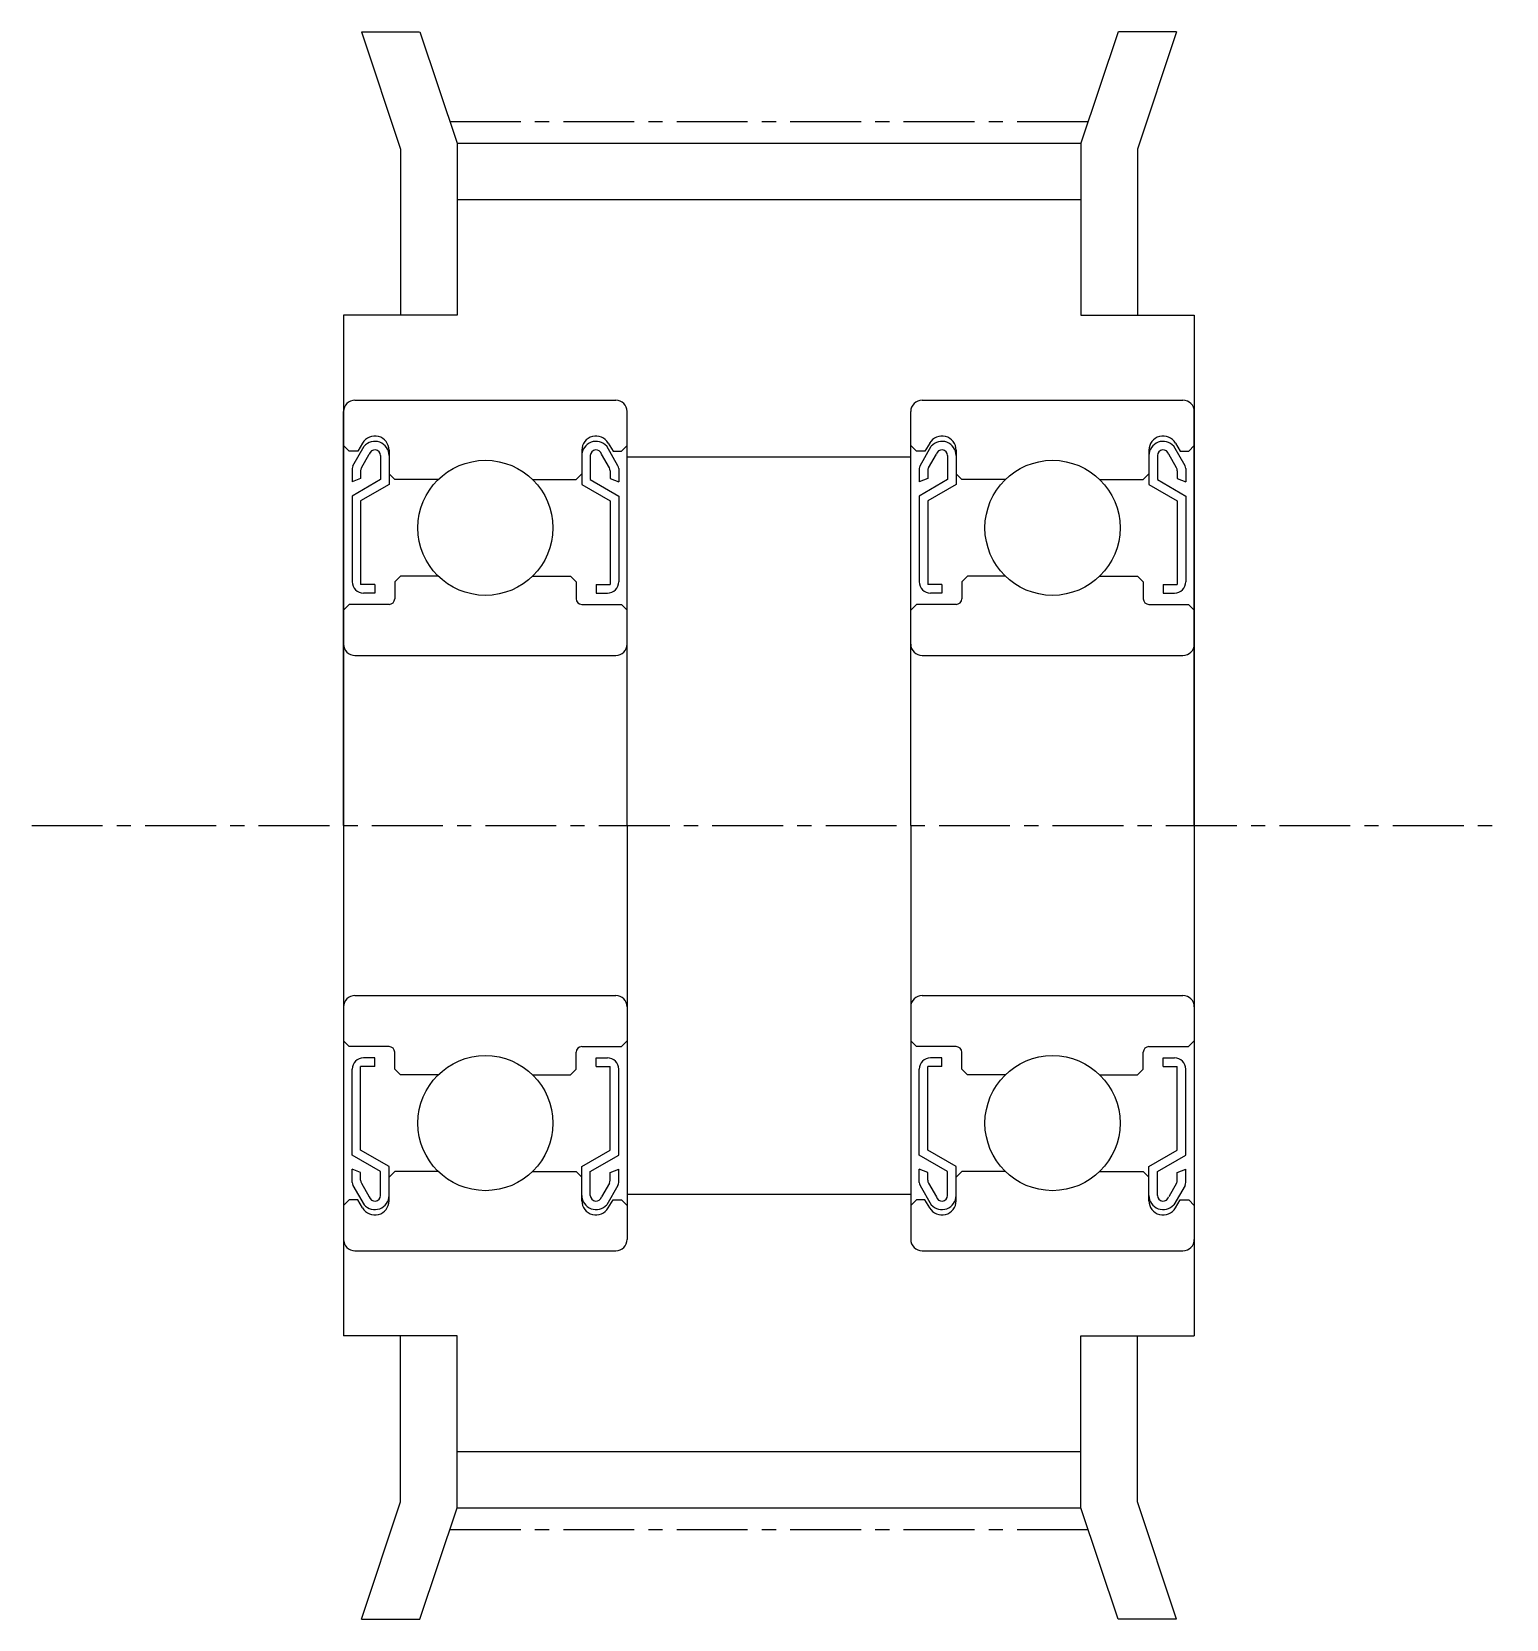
# Model space of a CAD drawing. Extents: x -286 to -132, y -61 to 66.
# Drawn here: x -157.55 to -131.55, y 37.91 to 65.91 of the extents above; entities outside this region: 2.
import ezdxf

# ---------------------------------------------------------------- set-up
doc = ezdxf.new("R2010")
doc.units = 0
doc.linetypes.add('CENTER', pattern=[2, 1.25, -0.25, 0.25, -0.25])
doc.layers.get('0').update_dxf_attribs({"linetype": 'CONTINUOUS'})
doc.layers.add('CENTER', color=1, linetype='CENTER')

msp = doc.modelspace()

# ---------------------------------------------------------------- linework, layer by layer
for p, q in [((-151.735, 65.914), (-151.051, 63.841)), ((-151.735, 65.914), (-150.712, 65.914)), ((-150.707, 65.914), (-150.051, 63.949)), ((-138.394, 65.914), (-139.051, 63.949)), ((-137.366, 65.914), (-138.389, 65.914)), ((-137.366, 65.914), (-138.051, 63.841)), ((-151.051, 63.841), (-151.051, 60.914)), ((-150.051, 63.949), (-150.051, 60.914)), ((-150.051, 63.949), (-139.051, 63.949)), ((-139.051, 63.949), (-139.051, 60.914)), ((-138.051, 63.841), (-138.051, 60.914)), ((-150.051, 62.954), (-139.051, 62.954)), ((-150.051, 60.914), (-152.051, 60.914)), ((-152.051, 60.914), (-152.051, 42.914)), ((-139.051, 60.914), (-137.051, 60.914)), ((-137.051, 60.914), (-137.051, 42.914)), ((-151.851, 59.414), (-147.251, 59.414)), ((-141.851, 59.414), (-137.251, 59.414)), ((-152.051, 51.914), (-152.051, 59.214)), ((-147.051, 51.914), (-147.051, 59.214)), ((-142.051, 51.914), (-142.051, 59.214)), ((-137.051, 51.914), (-137.051, 59.214)), ((-151.951, 58.514), (-152.051, 58.614)), ((-151.887, 58.26), (-151.69, 58.602)), ((-151.717, 58.658), (-151.801, 58.514)), ((-151.251, 58.533), (-151.251, 58.114)), ((-147.851, 58.533), (-147.851, 58.114)), ((-147.214, 58.26), (-147.411, 58.602)), ((-147.384, 58.658), (-147.301, 58.514)), ((-147.15, 58.514), (-147.051, 58.614)), ((-141.951, 58.514), (-142.051, 58.614)), ((-141.887, 58.26), (-141.69, 58.602)), ((-141.717, 58.658), (-141.801, 58.514)), ((-141.251, 58.533), (-141.251, 58.114)), ((-137.851, 58.533), (-137.851, 58.114)), ((-137.214, 58.26), (-137.411, 58.602)), ((-137.384, 58.658), (-137.301, 58.514)), ((-137.15, 58.514), (-137.051, 58.614)), ((-151.801, 58.514), (-151.951, 58.514)), ((-151.737, 58.22), (-151.598, 58.461)), ((-151.401, 58.439), (-151.401, 58.014)), ((-151.251, 58.439), (-151.251, 57.927)), ((-147.851, 58.439), (-147.851, 57.927)), ((-147.701, 58.439), (-147.701, 58.014)), ((-147.364, 58.22), (-147.503, 58.461)), ((-147.301, 58.514), (-147.15, 58.514)), ((-141.801, 58.514), (-141.951, 58.514)), ((-141.737, 58.22), (-141.598, 58.461)), ((-141.401, 58.439), (-141.401, 58.014)), ((-141.251, 58.439), (-141.251, 57.927)), ((-137.851, 58.439), (-137.851, 57.927)), ((-137.701, 58.439), (-137.701, 58.014)), ((-137.364, 58.22), (-137.503, 58.461)), ((-137.301, 58.514), (-137.15, 58.514)), ((-151.901, 58.21), (-151.901, 57.977)), ((-151.751, 58.032), (-151.901, 57.977)), ((-151.401, 58.014), (-151.901, 57.725)), ((-151.751, 58.17), (-151.751, 58.032)), ((-151.151, 58.014), (-151.251, 58.114)), ((-150.384, 58.014), (-151.151, 58.014)), ((-148.717, 58.014), (-147.95, 58.014)), ((-147.95, 58.014), (-147.851, 58.114)), ((-147.701, 58.014), (-147.201, 57.725)), ((-147.351, 58.17), (-147.351, 58.032)), ((-147.351, 58.032), (-147.201, 57.977)), ((-147.201, 58.21), (-147.201, 57.977)), ((-141.901, 58.21), (-141.901, 57.977)), ((-141.751, 58.032), (-141.901, 57.977)), ((-141.401, 58.014), (-141.901, 57.725)), ((-141.751, 58.17), (-141.751, 58.032)), ((-141.151, 58.014), (-141.251, 58.114)), ((-140.384, 58.014), (-141.151, 58.014)), ((-138.717, 58.014), (-137.95, 58.014)), ((-137.95, 58.014), (-137.851, 58.114)), ((-137.701, 58.014), (-137.201, 57.725)), ((-137.351, 58.17), (-137.351, 58.032)), ((-137.351, 58.032), (-137.201, 57.977)), ((-137.201, 58.21), (-137.201, 57.977)), ((-151.901, 57.725), (-151.901, 56.214)), ((-151.251, 57.927), (-151.751, 57.638)), ((-147.851, 57.927), (-147.351, 57.638)), ((-147.201, 57.725), (-147.201, 56.214)), ((-141.901, 57.725), (-141.901, 56.214)), ((-141.251, 57.927), (-141.751, 57.638)), ((-137.851, 57.927), (-137.351, 57.638)), ((-137.201, 57.725), (-137.201, 56.214)), ((-151.751, 57.638), (-151.751, 56.164)), ((-147.351, 57.638), (-147.351, 56.164)), ((-141.751, 57.638), (-141.751, 56.164)), ((-137.351, 57.638), (-137.351, 56.164)), ((-151.051, 56.314), (-151.151, 56.214)), ((-150.384, 56.314), (-151.051, 56.314)), ((-148.717, 56.314), (-148.051, 56.314)), ((-148.051, 56.314), (-147.951, 56.214)), ((-141.051, 56.314), (-141.151, 56.214)), ((-140.384, 56.314), (-141.051, 56.314)), ((-138.717, 56.314), (-138.051, 56.314)), ((-138.051, 56.314), (-137.951, 56.214)), ((-151.501, 56.164), (-151.751, 56.164)), ((-151.501, 56.014), (-151.701, 56.014)), ((-151.501, 56.164), (-151.501, 56.014)), ((-151.151, 56.214), (-151.151, 55.914)), ((-147.951, 56.214), (-147.951, 55.914)), ((-147.601, 56.164), (-147.351, 56.164)), ((-147.601, 56.164), (-147.601, 56.014)), ((-147.601, 56.014), (-147.401, 56.014)), ((-141.501, 56.164), (-141.751, 56.164)), ((-141.501, 56.014), (-141.701, 56.014)), ((-141.501, 56.164), (-141.501, 56.014)), ((-141.151, 56.214), (-141.151, 55.914)), ((-137.951, 56.214), (-137.951, 55.914)), ((-137.601, 56.164), (-137.351, 56.164)), ((-137.601, 56.164), (-137.601, 56.014)), ((-137.601, 56.014), (-137.401, 56.014)), ((-151.951, 55.814), (-152.051, 55.714)), ((-151.251, 55.814), (-151.951, 55.814)), ((-147.851, 55.814), (-147.151, 55.814)), ((-147.151, 55.814), (-147.051, 55.714)), ((-141.951, 55.814), (-142.051, 55.714)), ((-141.251, 55.814), (-141.951, 55.814)), ((-137.851, 55.814), (-137.151, 55.814)), ((-137.151, 55.814), (-137.051, 55.714)), ((-152.051, 55.564), (-152.05, 55.564)), ((-142.051, 55.564), (-142.05, 55.564)), ((-151.851, 54.914), (-147.251, 54.914)), ((-141.851, 54.914), (-137.251, 54.914)), ((-152.051, 53.739), (-152.051, 53.739)), ((-142.051, 53.739), (-142.051, 53.739)), ((-152.051, 51.914), (-152.051, 44.614)), ((-147.051, 51.914), (-147.051, 44.614)), ((-142.051, 51.914), (-142.051, 44.614)), ((-137.051, 51.914), (-137.051, 44.614)), ((-151.851, 48.914), (-147.251, 48.914)), ((-141.851, 48.914), (-137.251, 48.914)), ((-151.951, 48.014), (-152.051, 48.114)), ((-151.251, 48.014), (-151.951, 48.014)), ((-151.151, 47.614), (-151.151, 47.914)), ((-147.951, 47.614), (-147.951, 47.914)), ((-147.851, 48.014), (-147.151, 48.014)), ((-147.151, 48.014), (-147.051, 48.114)), ((-141.951, 48.014), (-142.051, 48.114)), ((-141.251, 48.014), (-141.951, 48.014)), ((-141.151, 47.614), (-141.151, 47.914)), ((-137.951, 47.614), (-137.951, 47.914)), ((-137.851, 48.014), (-137.151, 48.014)), ((-137.151, 48.014), (-137.051, 48.114)), ((-151.901, 46.102), (-151.901, 47.614)), ((-151.751, 46.189), (-151.751, 47.664)), ((-151.501, 47.664), (-151.751, 47.664)), ((-151.501, 47.814), (-151.701, 47.814)), ((-151.501, 47.664), (-151.501, 47.814)), ((-151.051, 47.514), (-151.151, 47.614)), ((-148.051, 47.514), (-147.951, 47.614)), ((-147.601, 47.814), (-147.401, 47.814)), ((-147.601, 47.664), (-147.601, 47.814)), ((-147.601, 47.664), (-147.351, 47.664)), ((-147.351, 46.189), (-147.351, 47.664)), ((-147.201, 46.102), (-147.201, 47.614)), ((-141.901, 46.102), (-141.901, 47.614)), ((-141.751, 46.189), (-141.751, 47.664)), ((-141.501, 47.664), (-141.751, 47.664)), ((-141.501, 47.814), (-141.701, 47.814)), ((-141.501, 47.664), (-141.501, 47.814)), ((-141.051, 47.514), (-141.151, 47.614)), ((-138.051, 47.514), (-137.951, 47.614)), ((-137.601, 47.814), (-137.401, 47.814)), ((-137.601, 47.664), (-137.601, 47.814)), ((-137.601, 47.664), (-137.351, 47.664)), ((-137.351, 46.189), (-137.351, 47.664)), ((-137.201, 46.102), (-137.201, 47.614)), ((-150.384, 47.514), (-151.051, 47.514)), ((-148.717, 47.514), (-148.051, 47.514)), ((-140.384, 47.514), (-141.051, 47.514)), ((-138.717, 47.514), (-138.051, 47.514)), ((-151.401, 45.814), (-151.901, 46.102)), ((-151.251, 45.9), (-151.751, 46.189)), ((-147.851, 45.9), (-147.351, 46.189)), ((-147.701, 45.814), (-147.201, 46.102)), ((-141.401, 45.814), (-141.901, 46.102)), ((-141.251, 45.9), (-141.751, 46.189)), ((-137.851, 45.9), (-137.351, 46.189)), ((-137.701, 45.814), (-137.201, 46.102)), ((-151.901, 45.617), (-151.901, 45.85)), ((-151.751, 45.796), (-151.901, 45.85)), ((-151.751, 45.657), (-151.751, 45.796)), ((-151.401, 45.389), (-151.401, 45.814)), ((-151.251, 45.389), (-151.251, 45.9)), ((-151.151, 45.814), (-151.251, 45.714)), ((-151.251, 45.294), (-151.251, 45.714)), ((-150.384, 45.814), (-151.151, 45.814)), ((-148.717, 45.814), (-147.95, 45.814)), ((-147.95, 45.814), (-147.851, 45.714)), ((-147.851, 45.389), (-147.851, 45.9)), ((-147.851, 45.294), (-147.851, 45.714)), ((-147.701, 45.389), (-147.701, 45.814)), ((-147.351, 45.796), (-147.201, 45.85)), ((-147.351, 45.657), (-147.351, 45.796)), ((-147.201, 45.617), (-147.201, 45.85)), ((-141.901, 45.617), (-141.901, 45.85)), ((-141.751, 45.796), (-141.901, 45.85)), ((-141.751, 45.657), (-141.751, 45.796)), ((-141.401, 45.389), (-141.401, 45.814)), ((-141.251, 45.389), (-141.251, 45.9)), ((-141.151, 45.814), (-141.251, 45.714)), ((-141.251, 45.294), (-141.251, 45.714)), ((-140.384, 45.814), (-141.151, 45.814)), ((-138.717, 45.814), (-137.95, 45.814)), ((-137.95, 45.814), (-137.851, 45.714)), ((-137.851, 45.389), (-137.851, 45.9)), ((-137.851, 45.294), (-137.851, 45.714)), ((-137.701, 45.389), (-137.701, 45.814)), ((-137.351, 45.796), (-137.201, 45.85)), ((-137.351, 45.657), (-137.351, 45.796)), ((-137.201, 45.617), (-137.201, 45.85)), ((-151.887, 45.567), (-151.69, 45.225)), ((-151.737, 45.607), (-151.598, 45.366)), ((-147.364, 45.607), (-147.503, 45.366)), ((-147.214, 45.567), (-147.411, 45.225)), ((-141.887, 45.567), (-141.69, 45.225)), ((-141.737, 45.607), (-141.598, 45.366)), ((-137.364, 45.607), (-137.503, 45.366)), ((-137.214, 45.567), (-137.411, 45.225)), ((-151.951, 45.314), (-152.051, 45.214)), ((-151.801, 45.314), (-151.951, 45.314)), ((-151.717, 45.169), (-151.801, 45.314)), ((-147.384, 45.169), (-147.301, 45.314)), ((-147.301, 45.314), (-147.15, 45.314)), ((-147.15, 45.314), (-147.051, 45.214)), ((-141.951, 45.314), (-142.051, 45.214)), ((-141.801, 45.314), (-141.951, 45.314)), ((-141.717, 45.169), (-141.801, 45.314)), ((-137.384, 45.169), (-137.301, 45.314)), ((-137.301, 45.314), (-137.15, 45.314)), ((-137.15, 45.314), (-137.051, 45.214)), ((-151.851, 44.414), (-147.251, 44.414)), ((-141.851, 44.414), (-137.251, 44.414)), ((-150.051, 42.914), (-152.051, 42.914)), ((-151.051, 39.986), (-151.051, 42.914)), ((-150.051, 39.879), (-150.051, 42.914)), ((-139.051, 42.914), (-137.051, 42.914)), ((-139.051, 39.879), (-139.051, 42.914)), ((-138.051, 39.986), (-138.051, 42.914)), ((-150.051, 40.874), (-139.051, 40.874)), ((-151.735, 37.914), (-151.051, 39.986)), ((-150.707, 37.914), (-150.051, 39.879)), ((-150.051, 39.879), (-139.051, 39.879)), ((-138.394, 37.914), (-139.051, 39.879)), ((-137.366, 37.914), (-138.051, 39.986)), ((-151.735, 37.914), (-150.707, 37.914)), ((-137.366, 37.914), (-138.394, 37.914))]:
    msp.add_line(p, q)
at = {"color": 7, "linetype": 'CONTINUOUS'}
for p, q in [((-147.051, 58.414), (-142.051, 58.414)), ((-147.051, 45.414), (-142.051, 45.414))]:
    msp.add_line(p, q, dxfattribs=at)
for centre in [(-149.551, 57.164), (-139.551, 57.164), (-149.551, 46.664), (-139.551, 46.664)]:
    msp.add_circle(centre, 1.191)
for centre, radius, start, end in [((-151.851, 59.214), 0.2, 90, 180), ((-147.251, 59.214), 0.2, 0, 90), ((-141.851, 59.214), 0.2, 90, 180), ((-137.251, 59.214), 0.2, 0, 90), ((-151.501, 58.533), 0.25, 359.9996, 150.0002), ((-151.501, 58.439), 0.25, 0, 139.1944), ((-151.501, 58.439), 0.1, 0, 167.1249), ((-147.601, 58.533), 0.25, 29.9998, 180.0004), ((-147.601, 58.439), 0.25, 40.8056, 180), ((-147.601, 58.439), 0.1, 12.8751, 180), ((-141.501, 58.533), 0.25, 359.9996, 150.0002), ((-141.501, 58.439), 0.25, 0, 139.1944), ((-141.501, 58.439), 0.1, 0, 167.1249), ((-137.601, 58.533), 0.25, 29.9998, 180.0004), ((-137.601, 58.439), 0.25, 40.8056, 180), ((-137.601, 58.439), 0.1, 12.8751, 180), ((-151.801, 58.21), 0.1, 150.0003, 180.0006), ((-147.301, 58.21), 0.1, 359.9994, 29.9997), ((-141.801, 58.21), 0.1, 150.0003, 180.0006), ((-137.301, 58.21), 0.1, 359.9994, 29.9997), ((-151.651, 58.17), 0.1, 150.0003, 180.0006), ((-147.451, 58.17), 0.1, 359.9994, 29.9997), ((-141.651, 58.17), 0.1, 150.0003, 180.0006), ((-137.451, 58.17), 0.1, 359.9994, 29.9997), ((-151.701, 56.214), 0.2, 180.0003, 270.0003), ((-147.401, 56.214), 0.2, 269.9997, 359.9997), ((-141.701, 56.214), 0.2, 180.0003, 270.0003), ((-137.401, 56.214), 0.2, 269.9997, 359.9997), ((-151.251, 55.914), 0.1, 270.0006, 0), ((-147.851, 55.914), 0.1, 180, 269.9994), ((-141.251, 55.914), 0.1, 270.0006, 0), ((-137.851, 55.914), 0.1, 180, 269.9994), ((-151.851, 55.114), 0.2, 180, 270), ((-147.251, 55.114), 0.2, 270, 0), ((-141.851, 55.114), 0.2, 180, 270), ((-137.251, 55.114), 0.2, 270, 0), ((-151.851, 48.714), 0.2, 90, 180), ((-147.251, 48.714), 0.2, 0, 90), ((-141.851, 48.714), 0.2, 90, 180), ((-137.251, 48.714), 0.2, 0, 90), ((-151.251, 47.914), 0.1, 0, 89.9994), ((-147.851, 47.914), 0.1, 90.0006, 180), ((-141.251, 47.914), 0.1, 0, 89.9994), ((-137.851, 47.914), 0.1, 90.0006, 180), ((-151.701, 47.614), 0.2, 89.9997, 179.9997), ((-147.401, 47.614), 0.2, 0.0003, 90.0003), ((-141.701, 47.614), 0.2, 89.9997, 179.9997), ((-137.401, 47.614), 0.2, 0.0003, 90.0003), ((-151.651, 45.657), 0.1, 179.9994, 209.9997), ((-147.451, 45.657), 0.1, 330.0003, 0.0006), ((-141.651, 45.657), 0.1, 179.9994, 209.9997), ((-137.451, 45.657), 0.1, 330.0003, 0.0006), ((-151.801, 45.617), 0.1, 179.9994, 209.9997), ((-151.501, 45.389), 0.25, 220.8056, 0), ((-151.501, 45.389), 0.1, 192.8751, 0), ((-147.601, 45.389), 0.25, 180, 319.1944), ((-147.601, 45.389), 0.1, 180, 347.1249), ((-147.301, 45.617), 0.1, 330.0003, 0.0006), ((-141.801, 45.617), 0.1, 179.9994, 209.9997), ((-141.501, 45.389), 0.25, 220.8056, 0), ((-141.501, 45.389), 0.1, 192.8751, 0), ((-137.601, 45.389), 0.25, 180, 319.1944), ((-137.601, 45.389), 0.1, 180, 347.1249), ((-137.301, 45.617), 0.1, 330.0003, 0.0006), ((-151.501, 45.294), 0.25, 209.9998, 0.0004), ((-147.601, 45.294), 0.25, 179.9996, 330.0002), ((-141.501, 45.294), 0.25, 209.9998, 0.0004), ((-137.601, 45.294), 0.25, 179.9996, 330.0002), ((-151.851, 44.614), 0.2, 180, 270), ((-147.251, 44.614), 0.2, 270, 0), ((-141.851, 44.614), 0.2, 180, 270), ((-137.251, 44.614), 0.2, 270, 0)]:
    msp.add_arc(centre, radius, start, end)
at = {"layer": 'CENTER', "color": 1, "linetype": 'CENTER'}
for p, q in [((-150.177, 64.329), (-138.924, 64.329)), ((-157.551, 51.914), (-131.551, 51.914)), ((-150.177, 39.499), (-138.924, 39.499))]:
    msp.add_line(p, q, dxfattribs=at)

# ---------------------------------------------------------------- texts
at = {"color": 7, "linetype": 'CONTINUOUS'}
for s, p in [('AHTFW26-S3M100-6', (-285.987, -49.998)), ('AW26S310', (-285.987, -60.81))]:
    msp.add_text(s, height=6, dxfattribs=at).set_placement(p)

doc.saveas('drawing.dxf')
